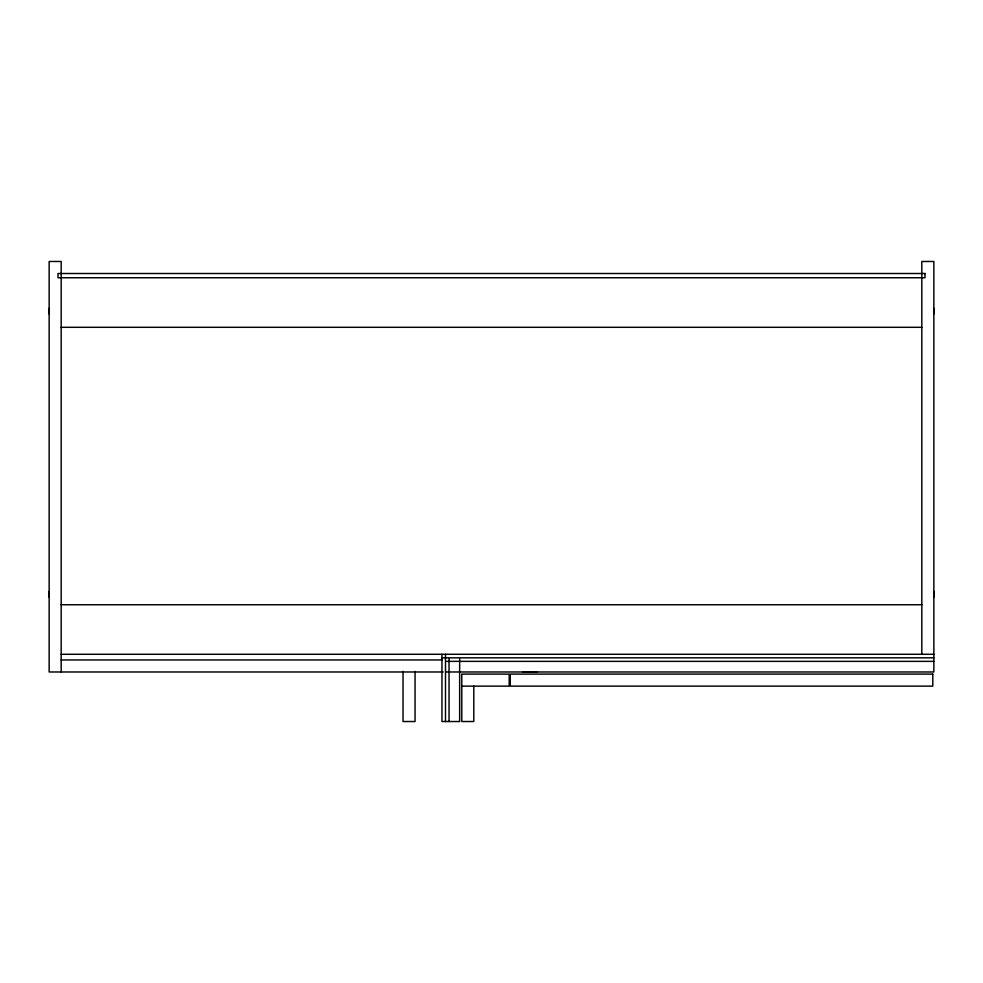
<?xml version="1.0" encoding="UTF-8"?>
<svg xmlns="http://www.w3.org/2000/svg" width="983" height="983" viewBox="0 0 983 983"><rect width="100%" height="100%" fill="white"/><g stroke="black" fill="none" stroke-linecap="round" stroke-linejoin="round"><path stroke-width="1.47" d="M61.179 327.302L921.821 327.302M61.179 604.742L921.821 604.742M61.179 654.285L933.85 654.285M441.957 657.824L933.85 657.824M61.179 659.949L441.957 659.949M446.552 661.362L933.85 661.362M443.173 671.979L49.15 671.979L49.15 261.478L61.179 261.478L61.179 671.979M446.552 671.979L933.85 671.979L933.85 261.478L921.821 261.478L921.821 654.285M523.116 672.003L537.111 672.003M461.777 686.134L509.194 686.134L509.194 674.105L461.777 674.105L461.777 721.522L473.806 721.522L473.806 686.134M459.651 658.868L459.651 721.522L441.957 721.522L441.957 654.285M449.034 658.868L449.034 721.522M445.496 654.285L445.496 721.522M415.059 671.414L415.059 721.522L403.03 721.522L403.03 671.414M49.113 313.921A21.356 21.356 0 0 1 49.113 308.33M933.862 308.355A21.294 21.294 0 0 1 933.875 313.946M933.862 591.459A21.294 21.294 0 0 1 933.875 597.05M49.113 597.025A21.356 21.356 0 0 1 49.113 591.434M925.003 273.507L57.997 273.507L57.997 277.759L925.003 277.759L925.003 273.507M932.793 674.105L510.251 674.105L510.251 686.134L932.793 686.134L932.793 674.105"/></g></svg>
